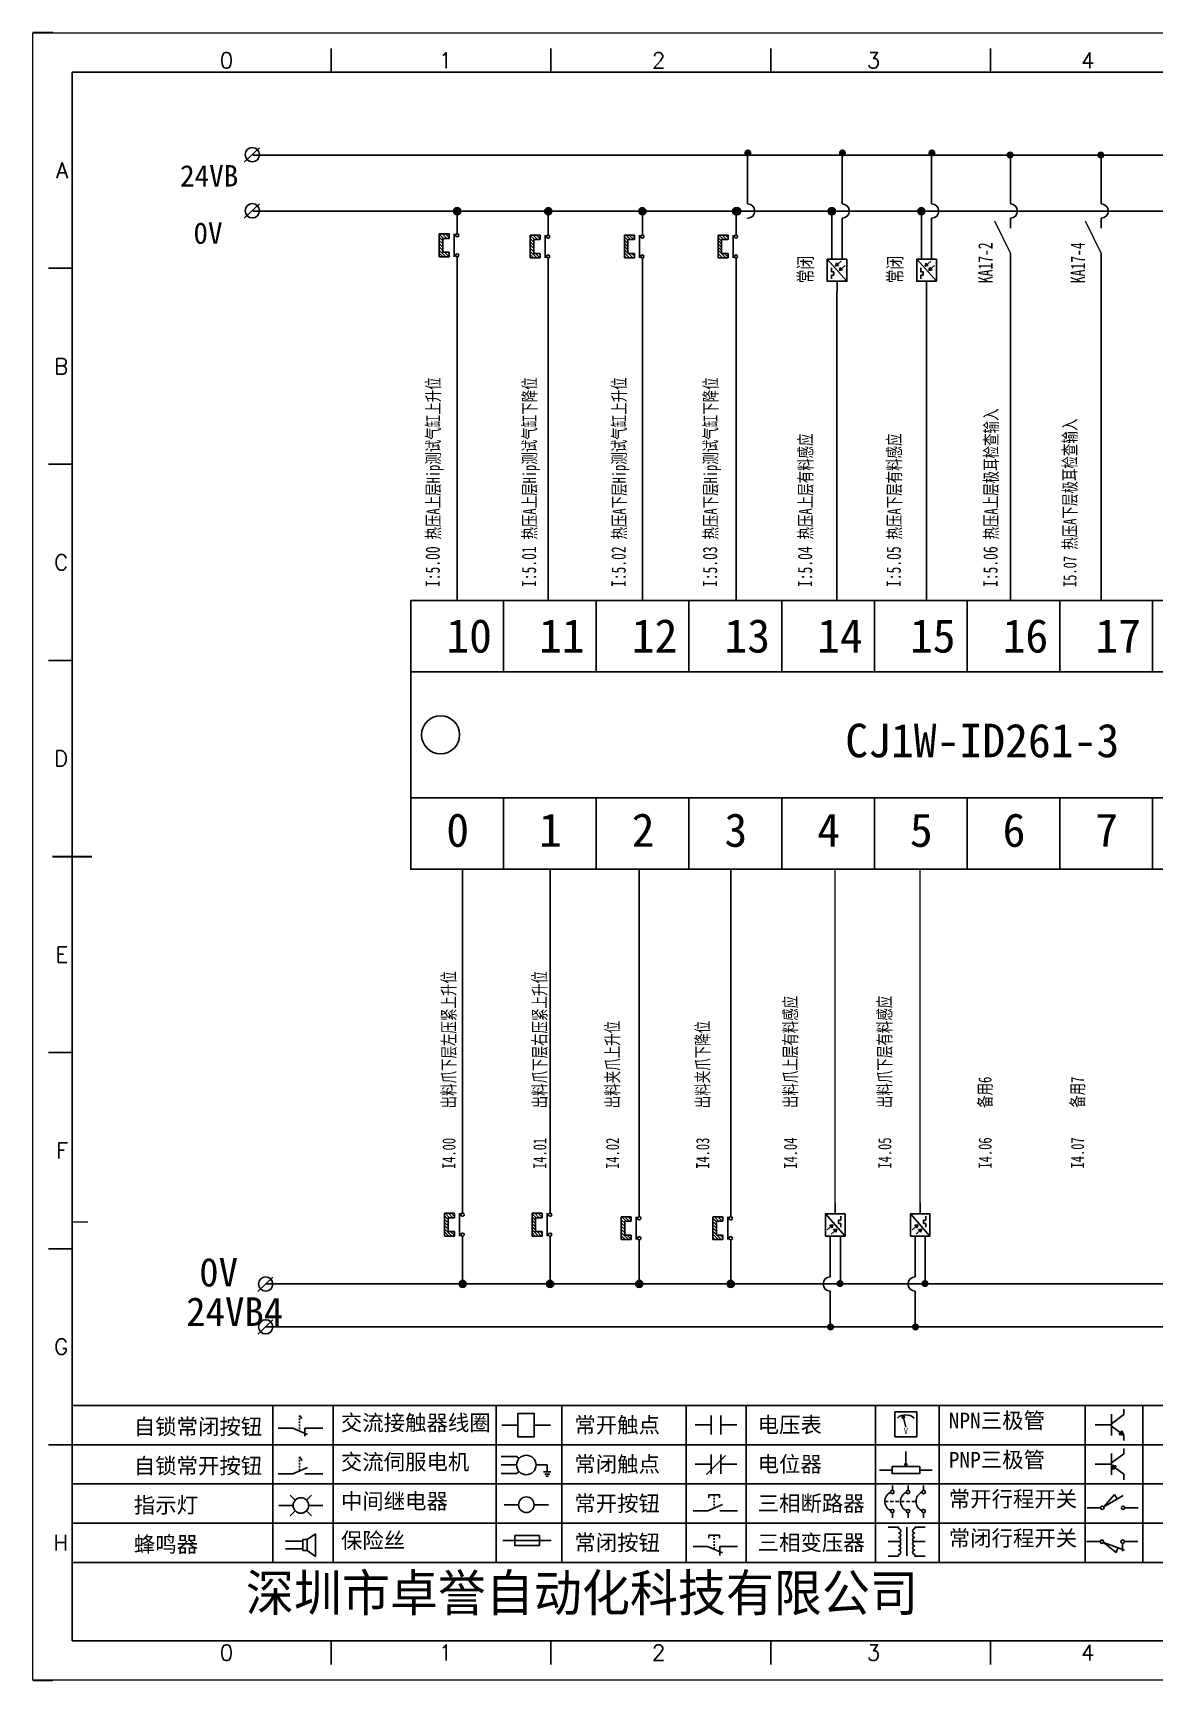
# Model space of a CAD drawing. Extents: x 38255 to 47052, y -6758 to -3353.
# Drawn here: x 39912.9 to 40070.1, y -5388.1 to -5157.1 of the extents above; entities that cross this region are included whole.
import ezdxf
from ezdxf.enums import TextEntityAlignment as Align

# ---------------------------------------------------------------- set-up
doc = ezdxf.new("R2010")
doc.units = 0
doc.header["$MEASUREMENT"] = 0
doc.layers.add('AE_BOR', color=1, linetype='Continuous')
doc.layers.add('frame', color=7, linetype='Continuous', lineweight=15)
doc.styles.add('WD', font='romans.shx', dxfattribs={"bigfont": 'gbcbig.shx'})
doc.styles.add('宋', font='', dxfattribs={"width": 0.7})
doc.styles.add('汉字', font='')
doc.styles.get('宋').set_extended_font_data('SimSun')
doc.styles.get('汉字').set_extended_font_data('新宋体')

# ---------------------------------------------------------------- blocks, each defined once
blk = doc.blocks.new('磁性开关')
at = {"linetype": 'ByBlock'}
h = blk.add_hatch(dxfattribs=at)
h.set_pattern_fill('ANSI31', color=256, scale=0.1, style=0)
h.set_pattern_definition([(45, (0, 0), (-0.224506403, 0.224506403), [])])
h.paths.add_polyline_path([(-1910.88, -776.69), (-1910.88, -775.29), (-1907.69, -775.29), (-1907.69, -776.69), (-1908.31, -776.69), (-1908.31, -775.79), (-1910.25, -775.79), (-1910.25, -776.69)])
for p, q in [((-1910.88, -776.69), (-1910.88, -775.29)), ((-1910.88, -775.29), (-1907.69, -775.29)), ((-1910.25, -776.69), (-1910.25, -775.79)), ((-1910.25, -775.79), (-1908.31, -775.79)), ((-1908.31, -776.69), (-1908.31, -775.79)), ((-1907.69, -775.29), (-1907.69, -776.69)), ((-1910.91, -777.81), (-1912.09, -777.81)), ((-1910.88, -776.69), (-1910.25, -776.69)), ((-1910.88, -777.39), (-1907.69, -777.39)), ((-1908.31, -776.69), (-1907.69, -776.69)), ((-1907.66, -777.81), (-1906.48, -777.81))]:
    blk.add_line(p, q, dxfattribs=at)
for centre in [(-1910.68, -777.81), (-1907.88, -777.81)]:
    blk.add_circle(centre, 0.225, dxfattribs=at)
blk = doc.blocks.new('*U34')
at = {"linetype": 'ByBlock'}
for p, q in [((-1909.23, -780.45), (-1909.23, -780.67)), ((-1909.23, -780.45), (-1908.92, -780.84)), ((-1909.23, -780.84), (-1909.23, -781.05)), ((-1911.92, -782.07), (-1910.06, -782.07)), ((-1910.06, -782.07), (-1908.18, -782.88)), ((-1909.23, -781.23), (-1909.23, -781.44)), ((-1909.23, -781.61), (-1909.23, -781.83)), ((-1909.23, -782), (-1909.23, -782.21)), ((-1909.23, -782.38), (-1909.23, -782.43)), ((-1908.52, -783.07), (-1908.52, -782.07)), ((-1906.25, -782.07), (-1908.52, -782.07))]:
    blk.add_line(p, q, dxfattribs=at)
blk = doc.blocks.new('*U36')
at = {"linetype": 'ByBlock'}
for p, q in [((-1908.88, -791.17), (-1909.23, -790.71)), ((-1909.23, -790.71), (-1909.23, -790.92)), ((-1909.23, -791.09), (-1909.23, -791.31)), ((-1909.23, -791.48), (-1909.23, -791.69)), ((-1911.92, -792.89), (-1910.06, -792.89)), ((-1910.06, -792.89), (-1908.18, -792.08)), ((-1909.23, -791.86), (-1909.23, -792.08)), ((-1909.23, -792.25), (-1909.23, -792.47)), ((-1906.25, -792.89), (-1908.52, -792.89))]:
    blk.add_line(p, q, dxfattribs=at)
blk = doc.blocks.new('蜂鸣器')
at = {"linetype": 'ByBlock'}
for p, q in [((-1907.17, -795.53), (-1908.25, -796.26)), ((-1907.17, -795.53), (-1907.17, -798.41)), ((-1908.8, -796.48), (-1911.01, -796.48)), ((-1908.8, -797.46), (-1911.01, -797.46)), ((-1908.25, -796.26), (-1908.8, -796.26)), ((-1908.8, -797.68), (-1908.8, -796.26)), ((-1908.25, -797.68), (-1908.8, -797.68)), ((-1908.25, -797.68), (-1908.25, -796.26)), ((-1907.17, -798.41), (-1908.25, -797.68))]:
    blk.add_line(p, q, dxfattribs=at)
blk = doc.blocks.new('指示灯')
at = {"linetype": 'ByBlock'}
for p, q in [((-1854.25, -776.92), (-1856.06, -776.92)), ((-1854.62, -775.59), (-1853.97, -776.23)), ((-1851.9, -775.59), (-1852.54, -776.23)), ((-1852.26, -776.92), (-1850.45, -776.92)), ((-1854.62, -778.25), (-1853.97, -777.61)), ((-1851.9, -778.25), (-1852.54, -777.61))]:
    blk.add_line(p, q, dxfattribs=at)
blk.add_circle((-1853.26, -776.92), 0.992, dxfattribs=at)
blk = doc.blocks.new('交流接触器线圈')
at = {"linetype": 'ByBlock'}
for p, q in [((-1880.82, -781.77), (-1882.87, -781.77)), ((-1878.72, -781.77), (-1876.67, -781.77))]:
    blk.add_line(p, q, dxfattribs=at)
blk.add_lwpolyline([(-1880.82, -780.28), (-1878.72, -780.28), (-1878.72, -783.26), (-1880.82, -783.26)], close=True, dxfattribs=at)
blk = doc.blocks.new('交流伺服电机')
at = {"linetype": 'ByBlock'}
for p, q in [((-1880.97, -785.75), (-1882.94, -785.75)), ((-1880.97, -786.85), (-1882.94, -786.85)), ((-1880.97, -785.75), (-1880.65, -786.03)), ((-1878.49, -786.85), (-1877.07, -786.85)), ((-1877.07, -786.85), (-1877.07, -787.72)), ((-1880.97, -787.94), (-1882.94, -787.94)), ((-1880.97, -787.94), (-1880.65, -787.67)), ((-1877.54, -787.72), (-1876.59, -787.72)), ((-1877.38, -788.01), (-1876.75, -788.01)), ((-1877.23, -788.29), (-1876.9, -788.29))]:
    blk.add_line(p, q, dxfattribs=at)
blk.add_circle((-1879.73, -786.85), 1.24, dxfattribs=at)
blk = doc.blocks.new('中间继电器')
at = {"linetype": 'ByBlock'}
for p, q in [((-1880.72, -791.92), (-1882.54, -791.92)), ((-1878.74, -791.92), (-1876.92, -791.92))]:
    blk.add_line(p, q, dxfattribs=at)
blk.add_circle((-1879.73, -791.92), 0.992, dxfattribs=at)
blk = doc.blocks.new('保险丝')
at = {"linetype": 'ByBlock'}
blk.add_line((-1882.72, -796.49), (-1876.55, -796.49), dxfattribs=at)
blk.add_lwpolyline([(-1881.2, -795.86), (-1878.06, -795.86), (-1878.06, -797.12), (-1881.2, -797.12)], close=True, dxfattribs=at)
blk = doc.blocks.new('常开按钮')
at = {"linetype": 'ByBlock'}
for p, q in [((-1910.06, -787.73), (-1908.18, -786.93)), ((-1909.9, -785.68), (-1908.56, -785.68)), ((-1909.9, -785.68), (-1909.9, -786.07)), ((-1909.23, -785.68), (-1909.23, -785.89)), ((-1909.23, -786.06), (-1909.23, -786.28)), ((-1909.23, -786.45), (-1909.23, -786.67)), ((-1909.23, -786.84), (-1909.23, -787.05)), ((-1909.23, -787.22), (-1909.23, -787.38)), ((-1908.56, -785.68), (-1908.56, -786.07)), ((-1911.92, -787.73), (-1910.06, -787.73)), ((-1906.25, -787.73), (-1908.52, -787.73))]:
    blk.add_line(p, q, dxfattribs=at)
blk = doc.blocks.new('常开触点')
at = {"linetype": 'ByBlock'}
for p, q in [((-1853.82, -782.99), (-1853.82, -780.56)), ((-1852.6, -782.99), (-1852.6, -780.56)), ((-1853.82, -781.77), (-1855.88, -781.77)), ((-1852.6, -781.77), (-1850.55, -781.77))]:
    blk.add_line(p, q, dxfattribs=at)
blk = doc.blocks.new('常闭触点')
at = {"linetype": 'ByBlock'}
for p, q in [((-1853.82, -786.77), (-1855.88, -786.77)), ((-1852.01, -785.66), (-1854.43, -788.1)), ((-1853.82, -787.99), (-1853.82, -785.56)), ((-1852.6, -787.99), (-1852.6, -785.56)), ((-1852.6, -786.77), (-1850.55, -786.77))]:
    blk.add_line(p, q, dxfattribs=at)
blk = doc.blocks.new('常闭按钮')
at = {"linetype": 'ByBlock'}
for p, q in [((-1854.11, -790.83), (-1852.77, -790.83)), ((-1854.11, -790.83), (-1854.11, -791.22)), ((-1853.44, -790.83), (-1853.44, -791.04)), ((-1853.44, -791.21), (-1853.44, -791.43)), ((-1853.44, -791.6), (-1853.44, -791.82)), ((-1852.77, -790.83), (-1852.77, -791.22)), ((-1856.13, -792.28), (-1854.28, -792.28)), ((-1854.28, -792.28), (-1852.4, -793.09)), ((-1853.44, -791.99), (-1853.44, -792.2)), ((-1853.44, -792.37), (-1853.44, -792.53)), ((-1850.47, -792.28), (-1852.73, -792.28)), ((-1852.73, -792.28), (-1852.73, -793.43))]:
    blk.add_line(p, q, dxfattribs=at)
blk = doc.blocks.new('电压表')
at = {"linetype": 'ByBlock'}
for p, q in [((-1814.84, -780.75), (-1814.91, -781.13)), ((-1814.6, -781.05), (-1814.91, -781.13)), ((-1814.84, -780.75), (-1814.46, -782.26)), ((-1814.84, -780.75), (-1814.6, -781.05))]:
    blk.add_line(p, q, dxfattribs=at)
blk.add_lwpolyline([(-1815.84, -780.34), (-1813.07, -780.34), (-1813.07, -783.49), (-1815.84, -783.49)], close=True, dxfattribs=at)
blk.add_arc((-1814.46, -782.26), 1.56, 46.8313, 133.1687, dxfattribs=at)
at = {"linetype": 'ByBlock', "insert": (-1814.7, -782.39), "char_height": 0.75, "width": 0.6768, "attachment_point": 1}
blk.add_mtext('V', dxfattribs=at)
blk = doc.blocks.new('电位器')
at = {"linetype": 'ByBlock'}
for p, q in [((-1814.45, -787.3), (-1814.45, -785.39)), ((-1814.45, -787.3), (-1814.62, -786.96)), ((-1814.62, -786.96), (-1814.27, -786.96)), ((-1814.45, -787.3), (-1814.27, -786.96)), ((-1816.21, -787.75), (-1817.79, -787.75)), ((-1812.68, -787.75), (-1811.1, -787.75))]:
    blk.add_line(p, q, dxfattribs=at)
blk.add_lwpolyline([(-1816.21, -787.3), (-1812.68, -787.3), (-1812.68, -788.2), (-1816.21, -788.2)], close=True, dxfattribs=at)
blk = doc.blocks.new('三相断路器')
at = {"linetype": 'ByBlock'}
for p, q in [((-1816.17, -790.33), (-1816.17, -789.7)), ((-1814.17, -790.33), (-1814.17, -789.7)), ((-1812.18, -790.33), (-1812.18, -789.7)), ((-1817.14, -791.74), (-1816.72, -791.74)), ((-1816.45, -791.74), (-1816.03, -791.74)), ((-1816.17, -793.19), (-1816.17, -793.83)), ((-1815.76, -791.74), (-1815.34, -791.74)), ((-1815.07, -791.74), (-1814.65, -791.74)), ((-1814.38, -791.74), (-1813.96, -791.74)), ((-1814.17, -793.19), (-1814.17, -793.83)), ((-1813.69, -791.74), (-1813.27, -791.74)), ((-1812.18, -793.19), (-1812.18, -793.83))]:
    blk.add_line(p, q, dxfattribs=at)
for centre in [(-1816.17, -790.55), (-1814.17, -790.55), (-1812.18, -790.55), (-1816.17, -792.98), (-1814.17, -792.98), (-1812.18, -792.98)]:
    blk.add_circle(centre, 0.219, dxfattribs=at)
for centre in [(-1815.81, -791.74), (-1813.82, -791.74), (-1811.83, -791.74)]:
    blk.add_arc(centre, 1.32, 115.5791, 244.4209, dxfattribs=at)
blk = doc.blocks.new('三相变压器')
at = {"linetype": 'ByBlock'}
for p, q in [((-1816.69, -795.03), (-1815.37, -795.03)), ((-1815.37, -795.03), (-1815.37, -795.24)), ((-1814.34, -798.7), (-1814.34, -795.04)), ((-1812, -795.03), (-1813.32, -795.03)), ((-1813.32, -795.03), (-1813.32, -795.24)), ((-1816.69, -796.87), (-1815.37, -796.87)), ((-1812, -796.87), (-1813.32, -796.87)), ((-1816.69, -798.71), (-1815.37, -798.71)), ((-1815.37, -798.71), (-1815.37, -798.5)), ((-1813.32, -798.71), (-1813.32, -798.5)), ((-1812, -798.71), (-1813.32, -798.71))]:
    blk.add_line(p, q, dxfattribs=at)
for centre, start, end in [((-1815.37, -795.51), 270, 90), ((-1815.37, -796.06), 270, 90), ((-1813.32, -795.51), 90, 270), ((-1813.32, -796.06), 90, 270), ((-1815.37, -796.6), 270, 90), ((-1815.37, -797.14), 270, 90), ((-1815.37, -797.68), 270, 90), ((-1815.37, -798.23), 270, 90), ((-1813.32, -796.6), 90, 270), ((-1813.32, -797.14), 90, 270), ((-1813.32, -797.68), 90, 270), ((-1813.32, -798.23), 90, 270)]:
    blk.add_arc(centre, 0.271, start, end, dxfattribs=at)
blk = doc.blocks.new('NPN三极管')
at = {"linetype": 'ByBlock'}
for p, q in [((-1785.73, -780.61), (-1785.73, -783.32)), ((-1785.73, -781.82), (-1784.15, -780.66)), ((-1784.15, -780.66), (-1784.15, -779.98)), ((-1785.73, -781.97), (-1787.81, -781.97)), ((-1785.73, -782.11), (-1784.15, -783.27)), ((-1784.41, -782.73), (-1784.74, -783.18)), ((-1784.15, -783.27), (-1784.74, -783.18)), ((-1784.15, -783.27), (-1784.41, -782.73)), ((-1784.15, -783.27), (-1784.15, -783.96))]:
    blk.add_line(p, q, dxfattribs=at)
blk = doc.blocks.new('PNP三极管')
at = {"linetype": 'ByBlock'}
for p, q in [((-1784.9, -785.38), (-1784.9, -788.09)), ((-1783.32, -785.43), (-1783.32, -784.75)), ((-1784.9, -786.74), (-1786.98, -786.74)), ((-1784.9, -786.59), (-1783.32, -785.43)), ((-1784.9, -786.88), (-1783.32, -788.04)), ((-1784.9, -786.88), (-1784.31, -786.97)), ((-1784.9, -786.88), (-1784.64, -787.42)), ((-1784.31, -786.97), (-1784.64, -787.42)), ((-1783.32, -788.04), (-1783.32, -788.73))]:
    blk.add_line(p, q, dxfattribs=at)
blk = doc.blocks.new('常开行程开关')
at = {"linetype": 'ByBlock'}
for p, q in [((-1785.89, -792.17), (-1784.52, -790.62)), ((-1785.89, -792.17), (-1783.43, -790.72)), ((-1784.52, -790.62), (-1784.19, -791.17)), ((-1786.29, -792.3), (-1788.01, -792.3)), ((-1781.48, -792.3), (-1783.21, -792.3))]:
    blk.add_line(p, q, dxfattribs=at)
for centre in [(-1786.07, -792.3), (-1783.42, -792.3)]:
    blk.add_circle(centre, 0.219, dxfattribs=at)
blk = doc.blocks.new('常闭行程开关')
at = {"linetype": 'ByBlock'}
for p, q in [((-1786.34, -796.62), (-1788.07, -796.62)), ((-1785.93, -796.72), (-1783.25, -797.7)), ((-1785.93, -796.72), (-1784.3, -798)), ((-1784.3, -798), (-1784.08, -797.4)), ((-1783.48, -796.84), (-1783.48, -797.85)), ((-1781.54, -796.62), (-1783.26, -796.62))]:
    blk.add_line(p, q, dxfattribs=at)
for centre in [(-1786.12, -796.62), (-1783.48, -796.62)]:
    blk.add_circle(centre, 0.219, dxfattribs=at)
blk = doc.blocks.new('电控横A4')
for p, q in [((292, -5), (5, -5)), ((5, -5), (5, -205)), ((10.03, -205), (289.53, -205)), ((130.8, -205), (190.75, -205))]:
    blk.add_line(p, q)
at = {"lineweight": 9, "ltscale": 0.1}
for p, q in [((5, -151.57), (7, -151.57)), ((101.34, -205), (130.8, -205)), ((129.44, -205), (129.44, -205)), ((129.44, -205), (129.44, -205)), ((129.44, -205), (129.44, -205)), ((129.44, -205), (129.44, -205))]:
    blk.add_line(p, q, dxfattribs=at)
at = {"linetype": 'ByBlock'}
for p, q in [((292, -175), (5, -175)), ((292, -180), (5, -180)), ((292, -185), (5, -185)), ((292, -190), (5, -190)), ((292, -195), (5, -195))]:
    blk.add_line(p, q, dxfattribs=at)
at = {"color": 0, "lineweight": -2}
for p, q in [((30.58, -175), (30.58, -195)), ((38.26, -175), (38.26, -195)), ((59.05, -175), (59.05, -195)), ((67.4, -175), (67.4, -195)), ((83.26, -175), (83.26, -195)), ((90.91, -175), (90.91, -195)), ((107.4, -175), (107.4, -195)), ((115.5, -175), (115.5, -195)), ((134.12, -175), (134.12, -195)), ((141.48, -175), (141.48, -195))]:
    blk.add_line(p, q, dxfattribs=at)
at = {"color": 0, "ltscale": 2}
blk.add_line((101.34, -205), (5, -205), dxfattribs=at)
at = {"layer": 'AE_BOR', "lineweight": 30}
for p, q in [((2.53, 0), (0, 0)), ((0, -210), (2.53, -210))]:
    blk.add_line(p, q, dxfattribs=at)
at = {"layer": 'AE_BOR', "color": 1, "lineweight": 15}
for p, q in [((0, 0), (297, 0)), ((0, -210), (0, 0)), ((297, -210), (0, -210))]:
    blk.add_line(p, q, dxfattribs=at)
at = {"layer": 'AE_BOR'}
for p, q in [((38.03, -5), (38.03, -2)), ((66.03, -5), (66.03, -2)), ((94.03, -5), (94.03, -2)), ((122.03, -5), (122.03, -2)), ((5, -30), (2, -30)), ((5, -55), (2, -55)), ((5, -80), (2, -80)), ((5, -130), (2, -130)), ((5, -155), (2, -155)), ((5, -180), (2, -180)), ((38.03, -205), (38.03, -208)), ((66.03, -205), (66.03, -208)), ((94.03, -205), (94.03, -208)), ((122.03, -205), (122.03, -208))]:
    blk.add_line(p, q, dxfattribs=at)
at = {"layer": 'AE_BOR', "color": 2, "lineweight": 30}
blk.add_line((2.5, -105), (7.5, -105), dxfattribs=at)
at = {"linetype": 'ByBlock'}
for name, p in [('*U34', (1943.19, 604.18)), ('交流接触器线圈', (1942.62, 604.27)), ('常开触点', (1940.27, 604.3)), ('电压表', (1925.71, 604.52)), ('NPN三极管', (1923.2, 604.5)), ('PNP三极管', (1922.37, 604.27)), ('*U36', (1943.19, 609.18)), ('交流伺服电机', (1942.62, 604.27)), ('常闭触点', (1940.27, 604.3)), ('电位器', (1925.71, 604.52)), ('指示灯', (1887.41, 589.18)), ('中间继电器', (1942.62, 604.27)), ('常开按钮', (1996.06, 599.3)), ('三相断路器', (1925.71, 604.52)), ('常开行程开关', (1922.37, 604.27)), ('三相变压器', (1925.71, 604.52)), ('蜂鸣器', (1943.19, 604.18)), ('保险丝', (1942.62, 604.27)), ('常闭按钮', (1940.27, 599.3)), ('常闭行程开关', (1922.37, 604.27))]:
    blk.add_blockref(name, p, dxfattribs=at)
at = {"char_height": 2, "attachment_point": 1, "style": '汉字'}
for s, insert in [('{\\fKaiTi_GB2312|b0|i0|c134|p49;自锁常闭按钮}', (12.86, -176.69)), ('{\\fKaiTi_GB2312|b0|i0|c134|p49;交流接触器线圈}', (39.25, -176.19)), ('{\\fKaiTi_GB2312|b0|i0|c134|p49;常开触点}', (69.01, -176.48)), ('{\\fKaiTi_GB2312|b0|i0|c134|p49;电压表}', (92.37, -176.47)), ('{\\fKaiTi_GB2312|b0|i0|c134|p49;NPN三极管}', (116.73, -175.91)), ('{\\fKaiTi_GB2312|b0|i0|c134|p49;自锁常开按钮}', (12.86, -181.69)), ('{\\fKaiTi_GB2312|b0|i0|c134|p49;交流伺服电机}', (39.25, -181.19)), ('{\\fKaiTi_GB2312|b0|i0|c134|p49;常闭触点}', (69.01, -181.48)), ('{\\fKaiTi_GB2312|b0|i0|c134|p49;电位器}', (92.37, -181.47)), ('{\\fKaiTi_GB2312|b0|i0|c134|p49;PNP三极管}', (116.73, -180.91)), ('{\\fKaiTi_GB2312|b0|i0|c134|p49;指示灯}', (12.86, -186.69)), ('{\\fKaiTi_GB2312|b0|i0|c134|p49;中间继电器}', (39.25, -186.19)), ('{\\fKaiTi_GB2312|b0|i0|c134|p49;常开按钮}', (69.01, -186.48)), ('{\\fKaiTi_GB2312|b0|i0|c134|p49;三相断路器}', (92.37, -186.47)), ('{\\fKaiTi_GB2312|b0|i0|c134|p49;常开行程开关}', (116.73, -185.91)), ('{\\fKaiTi_GB2312|b0|i0|c134|p49;保险丝}', (39.25, -191.19)), ('{\\fKaiTi_GB2312|b0|i0|c134|p49;常闭行程开关}', (116.73, -190.91)), ('{\\fKaiTi_GB2312|b0|i0|c134|p49;蜂鸣器}', (12.86, -191.69)), ('{\\fKaiTi_GB2312|b0|i0|c134|p49;常闭按钮}', (69.01, -191.48)), ('{\\fKaiTi_GB2312|b0|i0|c134|p49;三相变压器}', (92.37, -191.47))]:
    blk.add_mtext(s, dxfattribs=dict(at, insert=insert))
at = {"color": 0, "lineweight": -2, "insert": (27.14, -196.53), "char_height": 4.7064, "width": 96.1138, "attachment_point": 1}
blk.add_mtext('深圳市卓誉自动化科技有限公司', dxfattribs=at)
at = {"layer": 'AE_BOR', "style": 'WD'}
for s, p in [('0', (24.67, -4.5)), ('1', (52.6, -4.5)), ('2', (79.75, -4.5)), ('3', (107.15, -4.5)), ('4', (134.45, -4.5)), ('0', (24.67, -207.5)), ('1', (52.6, -207.5)), ('2', (79.75, -207.5)), ('3', (107.15, -207.5)), ('4', (134.45, -207.5))]:
    blk.add_text(s, height=2, dxfattribs=at).set_placement(p, align=Align.CENTER)
for s, p in [('A', (4.5, -17.5)), ('B', (4.5, -42.5)), ('C', (4.5, -67.5)), ('D', (4.5, -92.5)), ('E', (4.5, -117.5)), ('F', (4.5, -142.5)), ('G', (4.5, -167.5)), ('H', (4.5, -192.5))]:
    blk.add_text(s, height=2, dxfattribs=at).set_placement(p, align=Align.MIDDLE_RIGHT)
blk = doc.blocks.new('光电开关')
at = {"linetype": 'ByBlock'}
h = blk.add_hatch(dxfattribs=at)
h.set_pattern_fill('ANSI31', color=256, scale=0.01, style=0)
h.set_pattern_definition([(45, (0.172267, 0), (-0.0224506403, 0.0224506403), [])])
h.paths.add_polyline_path([(-1882.44, -776.34), (-1882.5, -775.91), (-1882.68, -776.07)])
h.paths.add_polyline_path([(-1882.86, -776.23), (-1882.44, -776.34), (-1882.68, -776.07)])
h.paths.add_polyline_path([(-1883.05, -776.88), (-1883.11, -776.45), (-1883.29, -776.61)])
h.paths.add_polyline_path([(-1883.47, -776.77), (-1883.05, -776.88), (-1883.29, -776.61)])
for p, q in [((-1884.01, -775.96), (-1885.56, -775.96)), ((-1880.91, -775.3), (-1884.01, -778.05)), ((-1883.75, -776.09), (-1883.05, -776.88)), ((-1883.14, -775.55), (-1882.44, -776.34)), ((-1882.5, -775.91), (-1882.86, -776.23)), ((-1882.44, -776.34), (-1882.5, -775.91)), ((-1884.01, -777.39), (-1885.56, -777.39)), ((-1883.11, -776.45), (-1883.47, -776.77)), ((-1883.05, -776.88), (-1883.47, -776.77)), ((-1883.05, -776.88), (-1883.11, -776.45)), ((-1882.44, -776.34), (-1882.86, -776.23)), ((-1882.78, -777.47), (-1882.23, -777.47)), ((-1882.23, -777.47), (-1882.23, -777.14)), ((-1882.23, -777.14), (-1881.78, -777.14)), ((-1881.78, -777.47), (-1881.78, -777.14)), ((-1881.23, -777.47), (-1881.78, -777.47)), ((-1879.37, -776.67), (-1880.91, -776.67))]:
    blk.add_line(p, q, dxfattribs=at)
blk.add_lwpolyline([(-1884.01, -775.3), (-1880.91, -775.3), (-1880.91, -778.05), (-1884.01, -778.05)], close=True, dxfattribs=at)

msp = doc.modelspace()

# ---------------------------------------------------------------- hatches: boundary and pattern name
at = {"lineweight": -2}
h = msp.add_hatch(color=0, dxfattribs=at)
edge = h.paths.add_edge_path()
edge.add_arc((40013.136, -5173.911), 0.5, 180, 540)
h = msp.add_hatch(color=0, dxfattribs=at)
edge = h.paths.add_edge_path()
edge.add_arc((40026.389, -5173.911), 0.5, 180, 540)
h = msp.add_hatch(color=0, dxfattribs=at)
edge = h.paths.add_edge_path()
edge.add_arc((40038.939, -5173.911), 0.5, 180, 540)
h = msp.add_hatch(color=0, dxfattribs=at)
edge = h.paths.add_edge_path()
edge.add_arc((40049.903, -5174.203), 0.5, 180, 540)
h = msp.add_hatch(color=0, dxfattribs=at)
edge = h.paths.add_edge_path()
edge.add_arc((40062.62, -5174.203), 0.5, 180, 540)
h = msp.add_hatch(color=0, dxfattribs=at)
edge = h.paths.add_edge_path()
edge.add_arc((39972.375, -5182.087), 0.5, 0, 360)
h = msp.add_hatch(color=0, dxfattribs=at)
edge = h.paths.add_edge_path()
edge.add_arc((39985.14, -5182.087), 0.5, 0, 360)
h = msp.add_hatch(color=0, dxfattribs=at)
edge = h.paths.add_edge_path()
edge.add_arc((39998.348, -5182.087), 0.5, 0, 360)
h = msp.add_hatch(color=0, dxfattribs=at)
edge = h.paths.add_edge_path()
edge.add_arc((40011.474, -5182.087), 0.5, 0, 360)
h = msp.add_hatch(color=0, dxfattribs=at)
edge = h.paths.add_edge_path()
edge.add_arc((40011.654, -5182.087), 0.5, 0, 360)
h = msp.add_hatch(color=0, dxfattribs=at)
edge = h.paths.add_edge_path()
edge.add_arc((40011.656, -5182.087), 0.5, 0, 360)
h = msp.add_hatch(color=0, dxfattribs=at)
edge = h.paths.add_edge_path()
edge.add_arc((40024.876, -5182.087), 0.5, 0, 360)
h = msp.add_hatch(color=0, dxfattribs=at)
edge = h.paths.add_edge_path()
edge.add_arc((40024.906, -5182.087), 0.5, 0, 360)
h = msp.add_hatch(color=0, dxfattribs=at)
edge = h.paths.add_edge_path()
edge.add_arc((40037.457, -5182.087), 0.5, 0, 360)
h = msp.add_hatch(color=0, dxfattribs=at)
edge = h.paths.add_edge_path()
edge.add_arc((39973.141, -5332.522), 0.5, 0, 360)
h = msp.add_hatch(color=0, dxfattribs=at)
edge = h.paths.add_edge_path()
edge.add_arc((39985.405, -5332.522), 0.5, 0, 360)
h = msp.add_hatch(color=0, dxfattribs=at)
edge = h.paths.add_edge_path()
edge.add_arc((39997.908, -5332.522), 0.5, 0, 360)
h = msp.add_hatch(color=0, dxfattribs=at)
edge = h.paths.add_edge_path()
edge.add_arc((40010.735, -5332.522), 0.5, 0, 360)
h = msp.add_hatch(color=0, dxfattribs=at)
edge = h.paths.add_edge_path()
edge.add_arc((40026.06, -5332.474), 0.5, 360, 720)
h = msp.add_hatch(color=0, dxfattribs=at)
edge = h.paths.add_edge_path()
edge.add_arc((40037.965, -5332.474), 0.5, 360, 720)
h = msp.add_hatch(color=0, dxfattribs=at)
edge = h.paths.add_edge_path()
edge.add_arc((40024.729, -5338.556), 0.5, 360, 720)
h = msp.add_hatch(color=0, dxfattribs=at)
edge = h.paths.add_edge_path()
edge.add_arc((40036.635, -5338.556), 0.5, 360, 720)

# ---------------------------------------------------------------- linework, layer by layer
at = {"color": 0, "lineweight": -2}
for p, q in [((39942.524, -5175.195), (39944.651, -5173.178)), ((39943.731, -5174.215), (40208.657, -5174.215)), ((39942.524, -5183.067), (39944.651, -5181.05)), ((39943.795, -5182.087), (40144.353, -5182.087)), ((39972.375, -5184.06), (39972.375, -5182.087)), ((39985.14, -5184.232), (39985.14, -5182.087)), ((39998.348, -5184.232), (39998.348, -5182.087)), ((40011.474, -5184.232), (40011.474, -5182.087)), ((40049.943, -5187.987), (40049.943, -5236.664)), ((40062.66, -5187.987), (40062.66, -5236.664)), ((39972.375, -5189.671), (39972.375, -5236.664)), ((39978.875, -5236.664), (39978.875, -5246.664)), ((39991.875, -5236.664), (39991.875, -5246.664)), ((40004.875, -5236.664), (40004.875, -5246.664)), ((40017.875, -5236.664), (40017.875, -5246.664)), ((40030.875, -5236.664), (40030.875, -5246.664)), ((40043.875, -5236.664), (40043.875, -5246.664)), ((40056.875, -5236.664), (40056.875, -5246.664)), ((40069.875, -5236.664), (40069.875, -5246.664)), ((39965.875, -5246.664), (40186.875, -5246.664)), ((39965.875, -5264.368), (40186.875, -5264.368)), ((39978.875, -5264.368), (39978.875, -5274.368)), ((39991.875, -5264.368), (39991.875, -5274.368)), ((40004.875, -5264.368), (40004.875, -5274.368)), ((40017.875, -5264.368), (40017.875, -5274.368)), ((40030.875, -5264.368), (40030.875, -5274.368)), ((40043.875, -5264.368), (40043.875, -5274.368)), ((40056.875, -5264.368), (40056.875, -5274.368)), ((40069.875, -5264.368), (40069.875, -5274.368)), ((40010.743, -5274.362), (40010.735, -5321.907)), ((39973.141, -5327.019), (39973.141, -5332.522)), ((39985.405, -5327.019), (39985.405, -5332.522)), ((40010.735, -5327.519), (40010.735, -5332.522)), ((39944.409, -5333.583), (39946.536, -5331.565)), ((39945.536, -5332.533), (40208.657, -5332.533)), ((39944.409, -5339.588), (39946.536, -5337.57)), ((39945.536, -5338.538), (40210.041, -5338.538))]:
    msp.add_line(p, q, dxfattribs=at)
for p, q in [((40013.1, -5181.057), (40013.1, -5173.953)), ((40026.352, -5181.057), (40026.352, -5173.953)), ((40038.903, -5181.057), (40038.903, -5173.953)), ((40013.1, -5183.086), (40013.1, -5183.057)), ((40026.352, -5183.086), (40026.352, -5183.057)), ((40026.352, -5187.261), (40026.352, -5183.086)), ((40038.903, -5183.086), (40038.903, -5183.057)), ((40038.903, -5187.261), (40038.903, -5183.086)), ((39985.14, -5189.844), (39985.14, -5236.664)), ((39998.348, -5189.844), (39998.348, -5236.664)), ((40011.474, -5189.844), (40011.474, -5236.664)), ((40025.625, -5193.441), (40025.625, -5236.765)), ((40038.175, -5193.441), (40038.175, -5236.765)), ((39973.141, -5321.407), (39973.141, -5274.356)), ((39985.405, -5321.407), (39985.405, -5274.356)), ((39997.908, -5321.907), (39997.908, -5274.356)), ((39997.908, -5327.519), (39997.908, -5332.522)), ((40024.673, -5327.178), (40024.673, -5331.533)), ((40026.098, -5327.359), (40026.098, -5332.533)), ((40036.579, -5327.178), (40036.579, -5331.533)), ((40038.004, -5327.359), (40038.004, -5332.533)), ((40024.673, -5333.533), (40024.673, -5338.538)), ((40036.579, -5333.533), (40036.579, -5338.538))]:
    msp.add_line(p, q)
at = {"lineweight": -2}
for p, q in [((40049.943, -5181.057), (40049.943, -5174.215)), ((40062.66, -5181.057), (40062.66, -5174.215)), ((40049.943, -5184.47), (40049.943, -5183.057)), ((40062.66, -5184.47), (40062.66, -5183.057))]:
    msp.add_line(p, q, dxfattribs=at)
at = {"color": 7, "lineweight": -2}
for p, q in [((40024.927, -5188.811), (40024.922, -5181.89)), ((40037.477, -5188.811), (40037.472, -5181.89))]:
    msp.add_line(p, q, dxfattribs=at)
at = {"color": 0, "lineweight": -2}
msp.add_lwpolyline([(39965.875, -5236.664), (40186.875, -5236.664), (40186.875, -5274.368), (39965.875, -5274.368)], close=True, dxfattribs=at)
for centre, radius in [((39943.651, -5174.146), 1), ((39943.651, -5182.018), 1), ((39972.375, -5182.087), 0.5), ((39985.14, -5182.087), 0.5), ((39998.348, -5182.087), 0.5), ((40011.474, -5182.087), 0.5), ((40011.654, -5182.087), 0.5), ((40011.656, -5182.087), 0.5), ((40024.876, -5182.087), 0.5), ((40024.906, -5182.087), 0.5), ((40037.457, -5182.087), 0.5), ((39970.048, -5255.516), 2.672), ((39945.536, -5332.533), 1), ((39973.141, -5332.522), 0.5), ((39985.405, -5332.522), 0.5), ((39997.908, -5332.522), 0.5), ((40010.735, -5332.522), 0.5), ((39945.536, -5338.538), 1)]:
    msp.add_circle(centre, radius, dxfattribs=at)
for centre, start, end in [((40013.1, -5182.057), 270, 90), ((40026.352, -5182.057), 270, 90), ((40038.903, -5182.057), 270, 90), ((40049.943, -5182.057), 270, 90), ((40062.66, -5182.057), 270, 90), ((40024.684, -5332.533), 90, 270), ((40036.59, -5332.533), 90, 270)]:
    msp.add_arc(centre, 1, start, end, dxfattribs=at)
at = {"layer": 'frame', "lineweight": 0}
for p, q in [((40049.943, -5187.987), (40047.77, -5183.496)), ((40062.66, -5187.987), (40060.487, -5183.496)), ((40025.386, -5321.169), (40025.386, -5274.368)), ((40037.291, -5321.169), (40037.291, -5274.368))]:
    msp.add_line(p, q, dxfattribs=at)

# ---------------------------------------------------------------- block references
at = {"xscale": 1.1, "yscale": 1.1, "zscale": 1.1}
msp.add_blockref('电控横A4', (39912.897, -5157.079), dxfattribs=at)
at = {"linetype": 'ByBlock'}
for name, p, rotation in [('磁性开关', (39194.562, -3277.583), 89.99999999999999), ('磁性开关', (39207.326, -3277.756), 89.99999999999999), ('磁性开关', (39220.534, -3277.756), 89.99999999999999), ('磁性开关', (39233.661, -3277.756), 89.99999999999999), ('光电开关', (40802.313, -7072.817), 269.9999999999999), ('光电开关', (40814.863, -7072.817), 269.9999999999999), ('磁性开关', (39195.327, -3414.931), 89.99999999999999), ('磁性开关', (39207.591, -3414.931), 89.99999999999999), ('磁性开关', (39220.094, -3415.431), 89.99999999999999), ('磁性开关', (39232.922, -3415.431), 89.99999999999999), ('光电开关', (39248.712, -3441.803), 89.9999999999999), ('光电开关', (39260.618, -3441.803), 89.9999999999999)]:
    msp.add_blockref(name, p, dxfattribs=dict(at, rotation=rotation))

# ---------------------------------------------------------------- texts
at = {"color": 0, "lineweight": -2, "attachment_point": 1}
for s, insert, char_height, width in [('24VB', (39933.524, -5175.615), 3, 14.27309), ('0V', (39935.399, -5183.654), 3, 14.27309), ('10', (39970.848, -5239.277), 4.7064, 7.20347), ('11', (39983.848, -5239.277), 4.7064, 7.20347), ('12', (39996.848, -5239.277), 4.7064, 7.20347), ('13', (40009.848, -5239.277), 4.7064, 7.20347), ('14', (40022.848, -5239.277), 4.7064, 7.20347), ('15', (40035.848, -5239.277), 4.7064, 7.20347), ('16', (40048.848, -5239.277), 4.7064, 7.20347), ('17', (40061.848, -5239.277), 4.7064, 7.20347), ('CJ1W-ID261-3  ', (40026.791, -5253.954), 4.70644, 101.14575), ('0', (39970.848, -5266.514), 4.706, 7.20347), ('1', (39983.848, -5266.514), 4.706, 7.20347), ('2', (39996.848, -5266.514), 4.706, 7.20347), ('3', (40009.848, -5266.514), 4.706, 7.20347), ('4', (40022.848, -5266.514), 4.706, 7.20347), ('5', (40035.848, -5266.514), 4.706, 7.20347), ('6', (40048.848, -5266.514), 4.706, 7.20347), ('7', (40061.848, -5266.514), 4.706, 7.20347), ('0V', (39936.209, -5328.877), 4, 14.27309), ('24VB4', (39934.38, -5334.409), 4, 14.27309)]:
    msp.add_mtext(s, dxfattribs=dict(at, insert=insert, char_height=char_height, width=width))
at = {"color": 0, "lineweight": -2, "char_height": 2, "width": 71.79445, "style": '宋'}
for s, insert, attachment_point, rotation in [('KA17-2', (40045.435, -5192.167), 1, 90), ('KA17-4', (40058.399, -5192.167), 1, 90), ('常{\\fSimSun|b0|i0|c134|p2;闭}', (40020.216, -5192.167), 1, 90), ('常{\\fSimSun|b0|i0|c134|p2;闭}', (40032.766, -5192.167), 1, 90), ('I:5.00 {\\f宋体|b0|i0|c134|p2;\\H0.916667x;\\C256;热压A上层Hip测试气缸上升位}', (39967.938, -5234.793), 1, 90), ('I:5.01 {\\f宋体|b0|i0|c134|p2;\\H0.916667x;\\C256;热压A上层Hip测试气缸下降位}', (39981.443, -5234.793), 1, 90), ('I:5.02 {\\f宋体|b0|i0|c134|p2;\\H0.916667x;\\C256;热压A下层Hip测试气缸上升位}', (39994.006, -5234.793), 1, 90), ('I:5.03 {\\f宋体|b0|i0|c134|p2;\\H0.916667x;\\C256;热压A下层Hip测试气缸下降位}', (40006.821, -5234.793), 1, 90), ('I:5.06 {\\f宋体|b0|i0|c134|p2;\\H0.916667x;\\C256;热压A上层极耳检查输入}', (40046.139, -5234.793), 1, 90), ('{\\f宋体|b0|i0|c134|p2;\\H0.916667x;\\C256;I5.07 热压A下层极耳检查输入}', (40057.365, -5234.793), 1, 90), ('I:5.04 {\\f宋体|b0|i0|c134|p2;\\H0.916667x;\\C256;热压A上层有料感应}', (40020.139, -5234.793), 1, 90), ('I:5.05 {\\f宋体|b0|i0|c134|p2;\\H0.916667x;\\C256;热压A下层有料感应}', (40032.577, -5234.793), 1, 90), ('\\pxi-0.125,sm1,ql,t4.125;{\\f宋体|b0|i0|c134|p2;\\H0.916667x;\\C256;I4.00^I出料爪下层左压紧上升位^I', (39972.359, -5316.159), 7, 90.0531), ('\\pxi-0.125,sm1,ql,t4.125;{\\f宋体|b0|i0|c134|p2;\\H0.916667x;\\C256;I4.01^I出料爪下层右压紧上升位^I', (39985.096, -5316.147), 7, 90.0531), ('\\pxi-0.125,sm1,ql,t4.125;{\\f宋体|b0|i0|c134|p2;\\H0.916667x;\\C256;I4.04^I出料爪上层有料感应^I', (40020.245, -5316.115), 7, 90.0531), ('\\pxi-0.125,sm1,ql,t4.125;{\\f宋体|b0|i0|c134|p2;\\H0.916667x;\\C256;I4.05^I出料爪下层有料感应^I', (40033.459, -5316.102), 7, 90.0531), ('\\pxi-0.125,sm1,ql,t4.125;{\\f宋体|b0|i0|c134|p2;\\H0.916667x;\\C256;I4.02^I出料夹爪上升位^I', (39995.28, -5316.138), 7, 90.0531), ('\\pxi-0.125,sm1,ql,t4.125;{\\f宋体|b0|i0|c134|p2;\\H0.916667x;\\C256;I4.03^I出料夹爪下降位^I', (40007.918, -5316.126), 7, 90.0531), ('\\pxi-0.125,sm1,ql,t4.125;{\\f宋体|b0|i0|c134|p2;\\H0.916667x;\\C256;I4.06^I备用6^I', (40047.519, -5316.089), 7, 90.0531), ('\\pxi-0.125,sm1,ql,t4.125;{\\f宋体|b0|i0|c134|p2;\\H0.916667x;\\C256;I4.07^I备用7^I', (40060.479, -5316.077), 7, 90.0531)]:
    msp.add_mtext(s, dxfattribs=dict(at, insert=insert, attachment_point=attachment_point, rotation=rotation))

doc.saveas('drawing.dxf')
